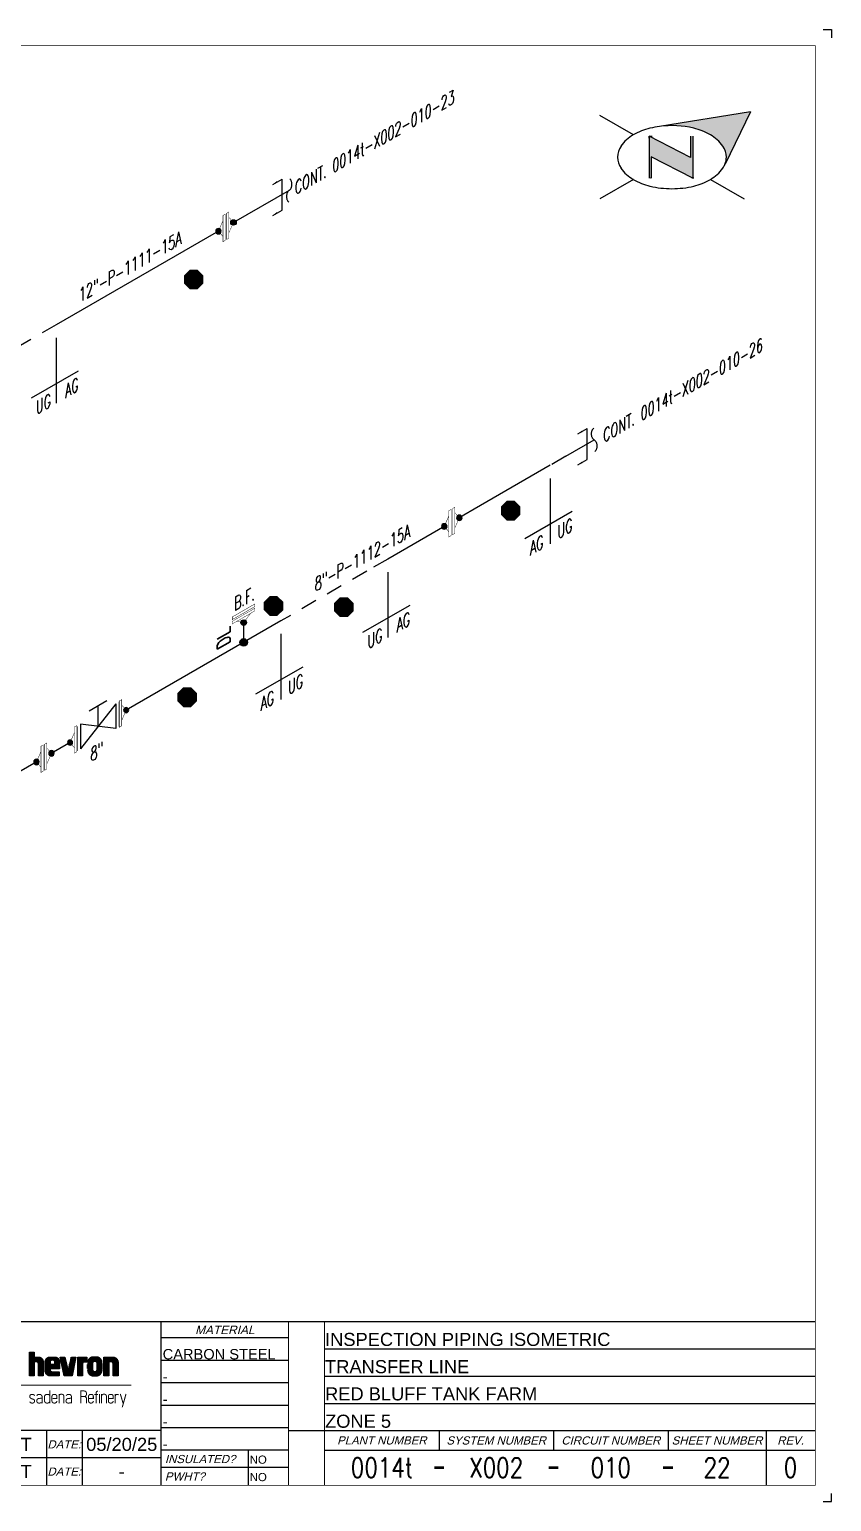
# Model space of a CAD drawing. Header units: inches. Extents: x 0.1 to 17.4, y 0.1 to 11.4.
# Drawn here: x 11.24 to 17.38, y 0.12 to 11.37 of the extents above; entities that cross this region are included whole.
import ezdxf
from ezdxf.enums import TextEntityAlignment as Align

# ---------------------------------------------------------------- set-up
doc = ezdxf.new("R2010")
doc.units = ezdxf.units.IN
doc.header["$MEASUREMENT"] = 0
doc.linetypes.add('HIDDEN2', pattern=[0.1875, 0.125, -0.0625])
for name, color, linetype in [('3', 1, 'Continuous'), ('BORDER', 3, 'Continuous'), ('BORDERTEXT', 7, 'Continuous'), ('COMP', 1, 'Continuous'), ('Continuation', 7, 'Continuous'), ('DL', 20, 'Continuous'), ('FITTINGS', 4, 'Continuous'), ('LOGO', 8, 'Continuous'), ('PART_PCML', 7, 'Continuous'), ('PIPE-ANNO', 150, 'HIDDEN2'), ('TEXT', 7, 'Continuous'), ('UNAS.PIPE', 251, 'Continuous'), ('WELD POINTS', 41, 'Continuous'), ('Welds', 7, 'Continuous')]:
    doc.layers.add(name, color=color, linetype=linetype)
doc.layers.add('PIPE', color=7, linetype='Continuous', lineweight=30)
doc.styles.add('FEASStandard', font='arial.ttf')
doc.styles.add('ISO30', font='simplex.shx', dxfattribs={"width": 0.85, "oblique": 30, "height": 0.075})
doc.styles.add('PART_Standard', font='romans', dxfattribs={"width": 0.8, "height": 0.09})
doc.styles.add('Richmond', font='arial.ttf')
doc.styles.add('SIMPLEX', font='ROMANS')
doc.dimstyles.new('Richmond', dxfattribs={"dimtxt": 0.18, "dimasz": 0.18, "dimexe": 0.18, "dimexo": 0.0625, "dimgap": 0.09, "dimtad": 0, "dimtih": 1, "dimtoh": 1, "dimdec": 4, "dimzin": 0, "dimdsep": 46, "dimtxsty": 'Richmond', "dimcen": 0.09, "dimadec": 0, "dimazin": 0, "dimtfac": 1, "dimtdec": 4, "dimtofl": 0, "dimtmove": 0, "dimatfit": 3, "dimfxl": 1, "dimtolj": 1, "dimtzin": 0, "dimarcsym": 0})

# ---------------------------------------------------------------- blocks, each defined once
blk = doc.blocks.new('north2')
at = {"layer": 'BORDER'}
for points in [[(-0.706, -0.767, -0.156851), (-0.679, -0.851, -0.095667), (-0.689, -0.905), (-0.495, -0.504), (-1.19, -0.617, -0.092194), (-0.928, -0.631, -0.072341), (-0.801, -0.681, -0.106617)], [(-0.938, -1.011), (-0.936, -1.009), (-0.936, -0.691), (-0.952, -0.691), (-0.952, -0.853), (-1.27, -0.691), (-1.27, -0.707), (-1.27, -1.012), (-1.254, -1.012), (-1.254, -0.849)]]:
    blk.add_hatch(color=7, dxfattribs=at).paths.add_polyline_path(points)
at = {"layer": 'BORDER', "color": 7}
for p, q in [((-1.389, -0.681), (-1.646, -0.533)), ((-0.495, -0.504), (-1.19, -0.617)), ((-0.495, -0.504), (-0.689, -0.905)), ((-1.27, -0.691), (-1.27, -1.012)), ((-0.952, -0.853), (-1.27, -0.691)), ((-1.27, -0.707), (-1.27, -0.691)), ((-1.262, -0.691), (-1.246, -0.691)), ((-0.952, -0.691), (-0.952, -0.853)), ((-0.936, -0.691), (-0.936, -1.012)), ((-0.936, -1.012), (-1.254, -0.849)), ((-1.254, -0.849), (-1.254, -1.012)), ((-1.26, -1.011), (-1.262, -1.009)), ((-0.928, -1.012), (-0.944, -1.012)), ((-1.389, -1.021), (-1.646, -1.169)), ((-0.801, -1.021), (-0.544, -1.169))]:
    blk.add_line(p, q, dxfattribs=at)
for centre, radius, start, end in [((-1.152, -1.093), 0.476, 103.4495, 120), ((-1.095, -1.329), 0.719, 97.6203, 103.4495), ((-1.095, -1.329), 0.719, 76.5505, 97.6203), ((-1.039, -1.093), 0.476, 60, 76.5505), ((-1.367, -0.851), 0.144, 144.3429, 180), ((-1.238, -0.944), 0.304, 120, 144.3429), ((-0.953, -0.944), 0.304, 35.6571, 60), ((-0.823, -0.851), 0.144, 360, 35.6571), ((-1.367, -0.851), 0.144, 180, 215.6571), ((-0.823, -0.851), 0.144, 337.5796, 360), ((-1.238, -0.758), 0.304, 215.6571, 240), ((-0.953, -0.758), 0.304, 300, 324.3429), ((-0.823, -0.851), 0.144, 324.3429, 337.5547), ((-1.152, -0.609), 0.476, 240, 256.5505), ((-1.095, -0.373), 0.719, 256.5505, 270), ((-1.095, -0.373), 0.719, 270, 283.4495), ((-1.039, -0.609), 0.476, 283.4495, 300)]:
    blk.add_arc(centre, radius, start, end, dxfattribs=at)
blk = doc.blocks.new('A$C6804a2e5')
blk.add_blockref('north2', (0, 0))
blk = doc.blocks.new('A$C860dd1f6')
at = {"layer": 'PIPE'}
blk.add_blockref('A$C6804a2e5', (0, 0), dxfattribs=at)
blk = doc.blocks.new('Border')
at = {"layer": 'BORDER'}
for p, q in [((13.225, 1.375), (12.25, 1.375)), ((13.5, 1.292), (17.25, 1.292)), ((13.225, 1.203), (12.25, 1.203)), ((13.225, 1.032), (12.25, 1.032)), ((13.5, 1.083), (17.25, 1.083)), ((13.225, 0.86), (12.25, 0.86)), ((13.5, 0.875), (17.25, 0.875)), ((13.225, 0.689), (12.25, 0.689)), ((12.25, 0.667), (10.375, 0.667)), ((11.375, 0.667), (11.375, 0.25)), ((11.65, 0.25), (11.65, 0.667)), ((14.375, 0.667), (14.375, 0.517)), ((15.25, 0.667), (15.25, 0.517)), ((16.125, 0.667), (16.125, 0.517)), ((16.875, 0.667), (16.875, 0.25)), ((12.25, 0.458), (10.375, 0.458)), ((13.225, 0.517), (12.25, 0.517)), ((12.917, 0.517), (12.917, 0.25)), ((13.5, 0.517), (17.25, 0.517)), ((13.225, 0.384), (12.25, 0.384))]:
    blk.add_line(p, q, dxfattribs=at)
at = {"layer": 'BORDER', "const_width": 0.005}
blk.add_lwpolyline([(0.25, 0.25), (17.25, 0.25), (17.25, 11.25), (0.25, 11.25)], close=True, dxfattribs=at)
at = {"layer": 'BORDER', "const_width": 0.00833}
for points in [[(17.25, 1.5), (0.25, 1.5)], [(12.25, 0.25), (12.25, 1.5)], [(13.225, 0.25), (13.225, 1.5)], [(13.5, 0.25), (13.5, 1.5)], [(13.225, 0.667), (17.25, 0.667)]]:
    blk.add_lwpolyline(points, dxfattribs=at)
at = {"layer": 'BORDERTEXT'}
blk.add_line((16.113, 0.384), (16.125, 0.384), dxfattribs=at)
at = {"layer": 'BORDERTEXT', "const_width": 0.0208}
for points in [[(14.338, 0.384), (14.412, 0.384)], [(15.212, 0.384), (15.287, 0.384)], [(16.087, 0.384), (16.163, 0.384)]]:
    blk.add_lwpolyline(points, dxfattribs=at)
at = {"layer": 'LOGO'}
for p, q in [((11.246, 1.086), (11.246, 1.266)), ((11.249, 1.086), (11.249, 1.266)), ((11.252, 1.086), (11.252, 1.266)), ((11.255, 1.086), (11.255, 1.266)), ((11.258, 1.086), (11.258, 1.266)), ((11.261, 1.086), (11.261, 1.266)), ((11.264, 1.086), (11.264, 1.266)), ((11.268, 1.086), (11.268, 1.266)), ((11.271, 1.086), (11.271, 1.266)), ((11.274, 1.086), (11.274, 1.266)), ((11.277, 1.086), (11.277, 1.266)), ((11.28, 1.086), (11.28, 1.266)), ((11.283, 1.194), (11.283, 1.229)), ((11.286, 1.194), (11.286, 1.229)), ((11.289, 1.194), (11.289, 1.229)), ((11.293, 1.194), (11.293, 1.229)), ((11.296, 1.194), (11.296, 1.229)), ((11.299, 1.194), (11.299, 1.229)), ((11.302, 1.193), (11.302, 1.229)), ((11.305, 1.192), (11.305, 1.229)), ((11.308, 1.19), (11.308, 1.229)), ((11.311, 1.186), (11.311, 1.229)), ((11.314, 1.086), (11.314, 1.229)), ((11.318, 1.086), (11.318, 1.229)), ((11.321, 1.086), (11.321, 1.229)), ((11.324, 1.086), (11.324, 1.228)), ((11.327, 1.086), (11.327, 1.227)), ((11.33, 1.086), (11.33, 1.226)), ((11.333, 1.086), (11.333, 1.224)), ((11.336, 1.086), (11.336, 1.221)), ((11.339, 1.086), (11.339, 1.219)), ((11.343, 1.086), (11.343, 1.215)), ((11.346, 1.086), (11.346, 1.21)), ((11.349, 1.086), (11.349, 1.2)), ((11.368, 1.111), (11.368, 1.204)), ((11.371, 1.104), (11.371, 1.211)), ((11.374, 1.099), (11.374, 1.216)), ((11.377, 1.096), (11.377, 1.219)), ((11.38, 1.093), (11.38, 1.222)), ((11.383, 1.091), (11.383, 1.224)), ((11.386, 1.089), (11.386, 1.226)), ((11.389, 1.088), (11.389, 1.227)), ((11.393, 1.087), (11.393, 1.228)), ((11.396, 1.086), (11.396, 1.229)), ((11.399, 1.086), (11.399, 1.229)), ((11.402, 1.139), (11.402, 1.229)), ((11.402, 1.086), (11.402, 1.132)), ((11.405, 1.2), (11.405, 1.229)), ((11.405, 1.139), (11.405, 1.174)), ((11.408, 1.202), (11.408, 1.229)), ((11.408, 1.139), (11.408, 1.174)), ((11.411, 1.204), (11.411, 1.229)), ((11.411, 1.139), (11.411, 1.174)), ((11.414, 1.205), (11.414, 1.229)), ((11.414, 1.139), (11.414, 1.174)), ((11.418, 1.205), (11.418, 1.229)), ((11.418, 1.139), (11.418, 1.174)), ((11.421, 1.205), (11.421, 1.229)), ((11.421, 1.139), (11.421, 1.174)), ((11.424, 1.205), (11.424, 1.229)), ((11.424, 1.139), (11.424, 1.174)), ((11.427, 1.205), (11.427, 1.229)), ((11.427, 1.139), (11.427, 1.174)), ((11.43, 1.204), (11.43, 1.229)), ((11.43, 1.139), (11.43, 1.174)), ((11.433, 1.202), (11.433, 1.229)), ((11.433, 1.139), (11.433, 1.174)), ((11.436, 1.199), (11.436, 1.229)), ((11.436, 1.139), (11.436, 1.174)), ((11.439, 1.139), (11.439, 1.229)), ((11.443, 1.139), (11.443, 1.229)), ((11.446, 1.139), (11.446, 1.229)), ((11.449, 1.139), (11.449, 1.228)), ((11.452, 1.139), (11.452, 1.227)), ((11.455, 1.139), (11.455, 1.225)), ((11.458, 1.139), (11.458, 1.223)), ((11.461, 1.139), (11.461, 1.221)), ((11.464, 1.139), (11.464, 1.218)), ((11.468, 1.139), (11.468, 1.214)), ((11.471, 1.139), (11.471, 1.208)), ((11.474, 1.139), (11.474, 1.196)), ((11.483, 1.216), (11.483, 1.229)), ((11.486, 1.201), (11.486, 1.229)), ((11.489, 1.186), (11.489, 1.229)), ((11.493, 1.171), (11.493, 1.229)), ((11.496, 1.156), (11.496, 1.229)), ((11.499, 1.141), (11.499, 1.229)), ((11.502, 1.126), (11.502, 1.229)), ((11.505, 1.111), (11.505, 1.229)), ((11.508, 1.096), (11.508, 1.229)), ((11.511, 1.086), (11.511, 1.229)), ((11.514, 1.086), (11.514, 1.229)), ((11.518, 1.086), (11.518, 1.224)), ((11.521, 1.086), (11.521, 1.209)), ((11.524, 1.086), (11.524, 1.195)), ((11.527, 1.086), (11.527, 1.181)), ((11.53, 1.086), (11.53, 1.167)), ((11.533, 1.086), (11.533, 1.153)), ((11.536, 1.086), (11.536, 1.138)), ((11.543, 1.086), (11.543, 1.133)), ((11.546, 1.086), (11.546, 1.146)), ((11.549, 1.086), (11.549, 1.16)), ((11.552, 1.086), (11.552, 1.174)), ((11.555, 1.086), (11.555, 1.187)), ((11.558, 1.086), (11.558, 1.201)), ((11.561, 1.086), (11.561, 1.215)), ((11.564, 1.086), (11.564, 1.228)), ((11.568, 1.086), (11.568, 1.229)), ((11.571, 1.089), (11.571, 1.229)), ((11.574, 1.104), (11.574, 1.229)), ((11.577, 1.119), (11.577, 1.229)), ((11.58, 1.134), (11.58, 1.229)), ((11.583, 1.149), (11.583, 1.229)), ((11.586, 1.163), (11.586, 1.229)), ((11.589, 1.178), (11.589, 1.229)), ((11.593, 1.193), (11.593, 1.229)), ((11.596, 1.208), (11.596, 1.229)), ((11.599, 1.222), (11.599, 1.229)), ((11.614, 1.086), (11.614, 1.229)), ((11.618, 1.086), (11.618, 1.229)), ((11.621, 1.086), (11.621, 1.229)), ((11.624, 1.086), (11.624, 1.229)), ((11.627, 1.086), (11.627, 1.229)), ((11.63, 1.086), (11.63, 1.229)), ((11.633, 1.086), (11.633, 1.229)), ((11.636, 1.086), (11.636, 1.229)), ((11.639, 1.086), (11.639, 1.229)), ((11.643, 1.086), (11.643, 1.229)), ((11.646, 1.086), (11.646, 1.229)), ((11.649, 1.086), (11.649, 1.229)), ((11.652, 1.183), (11.652, 1.229)), ((11.655, 1.187), (11.655, 1.229)), ((11.658, 1.189), (11.658, 1.229)), ((11.661, 1.19), (11.661, 1.229)), ((11.664, 1.191), (11.664, 1.229)), ((11.668, 1.191), (11.668, 1.229)), ((11.671, 1.191), (11.671, 1.229)), ((11.674, 1.191), (11.674, 1.229)), ((11.677, 1.191), (11.677, 1.229)), ((11.68, 1.191), (11.68, 1.229)), ((11.683, 1.191), (11.683, 1.229)), ((11.689, 1.143), (11.689, 1.173)), ((11.693, 1.115), (11.693, 1.201)), ((11.696, 1.107), (11.696, 1.208)), ((11.699, 1.103), (11.699, 1.213)), ((11.702, 1.099), (11.702, 1.216)), ((11.705, 1.096), (11.705, 1.22)), ((11.708, 1.093), (11.708, 1.222)), ((11.711, 1.092), (11.711, 1.224)), ((11.714, 1.09), (11.714, 1.225)), ((11.718, 1.088), (11.718, 1.227)), ((11.721, 1.087), (11.721, 1.228)), ((11.724, 1.087), (11.724, 1.229)), ((11.727, 1.185), (11.727, 1.229)), ((11.727, 1.086), (11.727, 1.13)), ((11.73, 1.19), (11.73, 1.229)), ((11.733, 1.193), (11.733, 1.229)), ((11.736, 1.194), (11.736, 1.229)), ((11.739, 1.195), (11.739, 1.229)), ((11.743, 1.195), (11.743, 1.229)), ((11.746, 1.195), (11.746, 1.229)), ((11.749, 1.195), (11.749, 1.229)), ((11.752, 1.195), (11.752, 1.229)), ((11.755, 1.193), (11.755, 1.229)), ((11.758, 1.191), (11.758, 1.229)), ((11.761, 1.187), (11.761, 1.229)), ((11.761, 1.086), (11.761, 1.129)), ((11.764, 1.087), (11.764, 1.229)), ((11.768, 1.087), (11.768, 1.228)), ((11.771, 1.088), (11.771, 1.227)), ((11.774, 1.089), (11.774, 1.226)), ((11.777, 1.091), (11.777, 1.224)), ((11.78, 1.093), (11.78, 1.222)), ((11.783, 1.095), (11.783, 1.22)), ((11.786, 1.098), (11.786, 1.217)), ((11.789, 1.102), (11.789, 1.214)), ((11.793, 1.106), (11.793, 1.209)), ((11.796, 1.113), (11.796, 1.202)), ((11.799, 1.131), (11.799, 1.184)), ((11.814, 1.086), (11.814, 1.229)), ((11.818, 1.086), (11.818, 1.229)), ((11.821, 1.086), (11.821, 1.229)), ((11.824, 1.086), (11.824, 1.229)), ((11.827, 1.086), (11.827, 1.229)), ((11.83, 1.086), (11.83, 1.229)), ((11.833, 1.086), (11.833, 1.229)), ((11.836, 1.086), (11.836, 1.229)), ((11.839, 1.086), (11.839, 1.229)), ((11.843, 1.086), (11.843, 1.229)), ((11.846, 1.086), (11.846, 1.229)), ((11.849, 1.086), (11.849, 1.229)), ((11.852, 1.194), (11.852, 1.229)), ((11.855, 1.194), (11.855, 1.229)), ((11.858, 1.194), (11.858, 1.229)), ((11.861, 1.194), (11.861, 1.229)), ((11.864, 1.194), (11.864, 1.229)), ((11.868, 1.194), (11.868, 1.229)), ((11.871, 1.193), (11.871, 1.229)), ((11.874, 1.193), (11.874, 1.229)), ((11.877, 1.191), (11.877, 1.229)), ((11.88, 1.188), (11.88, 1.229)), ((11.883, 1.184), (11.883, 1.229)), ((11.886, 1.086), (11.886, 1.229)), ((11.889, 1.086), (11.889, 1.228)), ((11.893, 1.086), (11.893, 1.228)), ((11.896, 1.086), (11.896, 1.226)), ((11.899, 1.086), (11.899, 1.225)), ((11.902, 1.086), (11.902, 1.223)), ((11.905, 1.086), (11.905, 1.221)), ((11.908, 1.086), (11.908, 1.219)), ((11.911, 1.086), (11.911, 1.215)), ((11.914, 1.086), (11.914, 1.212)), ((11.918, 1.086), (11.918, 1.206)), ((11.921, 1.086), (11.921, 1.198)), ((11.405, 1.086), (11.405, 1.124)), ((11.408, 1.086), (11.408, 1.121)), ((11.411, 1.086), (11.411, 1.119)), ((11.414, 1.086), (11.414, 1.118)), ((11.418, 1.086), (11.418, 1.117)), ((11.421, 1.086), (11.421, 1.117)), ((11.424, 1.086), (11.424, 1.117)), ((11.427, 1.086), (11.427, 1.117)), ((11.43, 1.086), (11.43, 1.117)), ((11.433, 1.086), (11.433, 1.117)), ((11.436, 1.086), (11.436, 1.117)), ((11.439, 1.086), (11.439, 1.117)), ((11.443, 1.086), (11.443, 1.117)), ((11.446, 1.086), (11.446, 1.117)), ((11.449, 1.086), (11.449, 1.117)), ((11.452, 1.086), (11.452, 1.117)), ((11.455, 1.086), (11.455, 1.117)), ((11.458, 1.086), (11.458, 1.117)), ((11.461, 1.086), (11.461, 1.117)), ((11.464, 1.086), (11.464, 1.117)), ((11.468, 1.086), (11.468, 1.117)), ((11.471, 1.086), (11.471, 1.117)), ((11.539, 1.086), (11.539, 1.124)), ((11.73, 1.086), (11.73, 1.125)), ((11.733, 1.086), (11.733, 1.122)), ((11.736, 1.086), (11.736, 1.121)), ((11.739, 1.086), (11.739, 1.12)), ((11.743, 1.086), (11.743, 1.12)), ((11.746, 1.086), (11.746, 1.12)), ((11.749, 1.086), (11.749, 1.12)), ((11.752, 1.086), (11.752, 1.121)), ((11.755, 1.086), (11.755, 1.122)), ((11.758, 1.086), (11.758, 1.124))]:
    blk.add_line(p, q, dxfattribs=at)
for points in [[(11.331, 1.225), (11.333, 1.224), (11.335, 1.223), (11.337, 1.221), (11.338, 1.22), (11.34, 1.218), (11.341, 1.216), (11.343, 1.215), (11.344, 1.213), (11.345, 1.211), (11.346, 1.209), (11.347, 1.207), (11.348, 1.205), (11.348, 1.203), (11.349, 1.2), (11.349, 1.198), (11.349, 1.196), (11.349, 1.194), (11.349, 1.086), (11.314, 1.086), (11.314, 1.177, 0.414214), (11.297, 1.194), (11.281, 1.194), (11.281, 1.086), (11.245, 1.086), (11.245, 1.266), (11.281, 1.266), (11.281, 1.229), (11.314, 1.229), (11.316, 1.229), (11.318, 1.229), (11.32, 1.229), (11.323, 1.228), (11.325, 1.228), (11.327, 1.227), (11.329, 1.226)], [(11.897, 1.226), (11.899, 1.225), (11.901, 1.224), (11.903, 1.223), (11.905, 1.221), (11.907, 1.22), (11.909, 1.218), (11.911, 1.216), (11.912, 1.214), (11.914, 1.213), (11.915, 1.211), (11.916, 1.209), (11.917, 1.206), (11.919, 1.204), (11.919, 1.202), (11.92, 1.2), (11.921, 1.197), (11.921, 1.195), (11.922, 1.192), (11.922, 1.19), (11.922, 1.188), (11.922, 1.086), (11.885, 1.086), (11.885, 1.177, 0.414214), (11.868, 1.194), (11.851, 1.194), (11.851, 1.086), (11.814, 1.086), (11.814, 1.229), (11.88, 1.229), (11.883, 1.229), (11.885, 1.229), (11.887, 1.229), (11.89, 1.228), (11.892, 1.228), (11.895, 1.227)]]:
    blk.add_lwpolyline(points, format="xyb", close=True, dxfattribs=at)
for points in [[(11.471, 1.086), (11.402, 1.086), (11.399, 1.086), (11.397, 1.086), (11.395, 1.086), (11.393, 1.087), (11.391, 1.088), (11.389, 1.088), (11.387, 1.089), (11.385, 1.09), (11.382, 1.091), (11.381, 1.093), (11.379, 1.094), (11.377, 1.095), (11.376, 1.097), (11.374, 1.099), (11.373, 1.101), (11.372, 1.102), (11.37, 1.104), (11.369, 1.106), (11.369, 1.108), (11.368, 1.111), (11.367, 1.113), (11.367, 1.115), (11.366, 1.117), (11.366, 1.119), (11.366, 1.121), (11.366, 1.194), (11.366, 1.196), (11.366, 1.198), (11.367, 1.2), (11.367, 1.203), (11.368, 1.205), (11.369, 1.207), (11.369, 1.209), (11.37, 1.211), (11.372, 1.213), (11.373, 1.215), (11.374, 1.216), (11.376, 1.218), (11.377, 1.22), (11.379, 1.221), (11.381, 1.223), (11.382, 1.224), (11.385, 1.225), (11.387, 1.226), (11.389, 1.227), (11.391, 1.228), (11.393, 1.228), (11.395, 1.229), (11.397, 1.229), (11.399, 1.229), (11.402, 1.229), (11.438, 1.229), (11.44, 1.229), (11.443, 1.229), (11.445, 1.229), (11.447, 1.228), (11.449, 1.228), (11.451, 1.227), (11.453, 1.226), (11.455, 1.225), (11.457, 1.224), (11.459, 1.223), (11.461, 1.221), (11.463, 1.22), (11.464, 1.218), (11.466, 1.216), (11.467, 1.215), (11.468, 1.213), (11.47, 1.211), (11.47, 1.209), (11.471, 1.207), (11.472, 1.205), (11.473, 1.203), (11.473, 1.2), (11.474, 1.198), (11.474, 1.196), (11.474, 1.194), (11.474, 1.139), (11.402, 1.139), (11.402, 1.139), (11.402, 1.133), (11.402, 1.132), (11.402, 1.13), (11.403, 1.129), (11.403, 1.127), (11.404, 1.126), (11.405, 1.125), (11.406, 1.123), (11.407, 1.122), (11.408, 1.121), (11.409, 1.12), (11.411, 1.119), (11.412, 1.119), (11.414, 1.118), (11.415, 1.117), (11.417, 1.117), (11.418, 1.117), (11.42, 1.117), (11.471, 1.117)], [(11.696, 1.209), (11.695, 1.206), (11.694, 1.204), (11.693, 1.202), (11.692, 1.2), (11.692, 1.197), (11.691, 1.195), (11.691, 1.192), (11.691, 1.19), (11.691, 1.188), (11.69, 1.187), (11.69, 1.187), (11.69, 1.186), (11.69, 1.186), (11.69, 1.185), (11.69, 1.185), (11.69, 1.184), (11.69, 1.184), (11.69, 1.183), (11.69, 1.183), (11.69, 1.182), (11.69, 1.182), (11.69, 1.181), (11.69, 1.181), (11.69, 1.18), (11.69, 1.18), (11.69, 1.179), (11.69, 1.179), (11.69, 1.178), (11.69, 1.178), (11.69, 1.177), (11.69, 1.177), (11.69, 1.176), (11.69, 1.176), (11.69, 1.175), (11.69, 1.175), (11.69, 1.174), (11.69, 1.174), (11.69, 1.173), (11.69, 1.173), (11.689, 1.172), (11.689, 1.172), (11.689, 1.171), (11.689, 1.171), (11.689, 1.17), (11.689, 1.17), (11.689, 1.169), (11.689, 1.169), (11.689, 1.168), (11.689, 1.168), (11.689, 1.167), (11.689, 1.167), (11.689, 1.166), (11.689, 1.166), (11.689, 1.165), (11.689, 1.165), (11.689, 1.164), (11.689, 1.164), (11.689, 1.163), (11.689, 1.163), (11.689, 1.162), (11.689, 1.162), (11.689, 1.161), (11.689, 1.16), (11.689, 1.16), (11.689, 1.16), (11.689, 1.159), (11.689, 1.159), (11.689, 1.158), (11.689, 1.157), (11.689, 1.157), (11.689, 1.157), (11.689, 1.156), (11.689, 1.156), (11.689, 1.155), (11.689, 1.155), (11.689, 1.154), (11.689, 1.154), (11.689, 1.153), (11.689, 1.153), (11.689, 1.152), (11.689, 1.151), (11.689, 1.151), (11.689, 1.151), (11.689, 1.15), (11.689, 1.15), (11.689, 1.149), (11.689, 1.148), (11.689, 1.148), (11.689, 1.148), (11.689, 1.147), (11.689, 1.147), (11.689, 1.146), (11.689, 1.146), (11.689, 1.145), (11.689, 1.145), (11.689, 1.144), (11.689, 1.144), (11.689, 1.143), (11.69, 1.142), (11.69, 1.142), (11.69, 1.141), (11.69, 1.141), (11.69, 1.141), (11.69, 1.14), (11.69, 1.139), (11.69, 1.139), (11.69, 1.138), (11.69, 1.138), (11.69, 1.138), (11.69, 1.137), (11.69, 1.136), (11.69, 1.136), (11.69, 1.135), (11.69, 1.135), (11.69, 1.134), (11.69, 1.134), (11.69, 1.133), (11.69, 1.133), (11.69, 1.132), (11.69, 1.132), (11.69, 1.131), (11.69, 1.131), (11.69, 1.13), (11.69, 1.13), (11.69, 1.129), (11.69, 1.129), (11.69, 1.129), (11.69, 1.128), (11.691, 1.127), (11.691, 1.128), (11.691, 1.125), (11.691, 1.123), (11.691, 1.12), (11.692, 1.118), (11.692, 1.116), (11.693, 1.113), (11.694, 1.111), (11.695, 1.109), (11.696, 1.107), (11.697, 1.105), (11.699, 1.103), (11.7, 1.101), (11.702, 1.099), (11.703, 1.097), (11.705, 1.095), (11.707, 1.094), (11.709, 1.093), (11.711, 1.091), (11.714, 1.09), (11.716, 1.089), (11.718, 1.088), (11.72, 1.088), (11.723, 1.087), (11.725, 1.086), (11.727, 1.086), (11.73, 1.086), (11.732, 1.086), (11.745, 1.086), (11.757, 1.086), (11.759, 1.086), (11.762, 1.086), (11.764, 1.086), (11.766, 1.087), (11.769, 1.088), (11.771, 1.088), (11.773, 1.089), (11.775, 1.09), (11.778, 1.091), (11.78, 1.093), (11.782, 1.094), (11.783, 1.095), (11.785, 1.097), (11.787, 1.099), (11.789, 1.101), (11.79, 1.103), (11.792, 1.105), (11.793, 1.107), (11.794, 1.109), (11.795, 1.111), (11.796, 1.113), (11.797, 1.116), (11.797, 1.118), (11.798, 1.12), (11.798, 1.123), (11.798, 1.125), (11.798, 1.128), (11.798, 1.127), (11.798, 1.128), (11.799, 1.129), (11.799, 1.13), (11.799, 1.13), (11.799, 1.131), (11.799, 1.132), (11.799, 1.133), (11.799, 1.133), (11.799, 1.134), (11.8, 1.135), (11.8, 1.136), (11.8, 1.136), (11.8, 1.137), (11.8, 1.138), (11.8, 1.139), (11.8, 1.139), (11.8, 1.14), (11.8, 1.141), (11.8, 1.142), (11.8, 1.142), (11.8, 1.143), (11.8, 1.144), (11.8, 1.145), (11.8, 1.146), (11.8, 1.146), (11.8, 1.147), (11.8, 1.148), (11.8, 1.148), (11.8, 1.149), (11.801, 1.15), (11.801, 1.151), (11.801, 1.151), (11.801, 1.152), (11.801, 1.153), (11.801, 1.154), (11.801, 1.155), (11.801, 1.155), (11.801, 1.156), (11.801, 1.157), (11.801, 1.157), (11.801, 1.158), (11.801, 1.159), (11.801, 1.16), (11.801, 1.16), (11.801, 1.161), (11.801, 1.162), (11.801, 1.163), (11.801, 1.164), (11.801, 1.165), (11.8, 1.165), (11.8, 1.166), (11.8, 1.167), (11.8, 1.168), (11.8, 1.168), (11.8, 1.169), (11.8, 1.17), (11.8, 1.17), (11.8, 1.171), (11.8, 1.172), (11.8, 1.173), (11.8, 1.174), (11.8, 1.174), (11.8, 1.175), (11.8, 1.176), (11.8, 1.177), (11.8, 1.177), (11.8, 1.178), (11.8, 1.179), (11.8, 1.179), (11.799, 1.18), (11.799, 1.181), (11.799, 1.182), (11.799, 1.182), (11.799, 1.183), (11.799, 1.184), (11.799, 1.185), (11.799, 1.186), (11.799, 1.186), (11.798, 1.187), (11.798, 1.188), (11.798, 1.19), (11.798, 1.192), (11.798, 1.195), (11.797, 1.197), (11.797, 1.2), (11.796, 1.202), (11.795, 1.204), (11.794, 1.206), (11.793, 1.209), (11.792, 1.211), (11.79, 1.213), (11.789, 1.214), (11.787, 1.216), (11.785, 1.218), (11.783, 1.22), (11.782, 1.221), (11.78, 1.223), (11.778, 1.224), (11.775, 1.225), (11.773, 1.226), (11.771, 1.227), (11.769, 1.228), (11.766, 1.228), (11.764, 1.229), (11.762, 1.229), (11.759, 1.229), (11.757, 1.229), (11.745, 1.229), (11.732, 1.229), (11.73, 1.229), (11.727, 1.229), (11.725, 1.229), (11.723, 1.228), (11.72, 1.228), (11.718, 1.227), (11.716, 1.226), (11.714, 1.225), (11.711, 1.224), (11.709, 1.223), (11.707, 1.221), (11.705, 1.22), (11.703, 1.218), (11.702, 1.216), (11.7, 1.214), (11.699, 1.213), (11.697, 1.211)], [(11.727, 1.186), (11.727, 1.184), (11.726, 1.183), (11.726, 1.182), (11.726, 1.18), (11.726, 1.135), (11.726, 1.133), (11.726, 1.132), (11.727, 1.131), (11.727, 1.13), (11.728, 1.128), (11.729, 1.127), (11.729, 1.126), (11.73, 1.125), (11.731, 1.124), (11.732, 1.123), (11.733, 1.122), (11.734, 1.121), (11.736, 1.121), (11.737, 1.121), (11.738, 1.12), (11.74, 1.12), (11.741, 1.12), (11.745, 1.12), (11.748, 1.12), (11.749, 1.12), (11.751, 1.12), (11.752, 1.121), (11.753, 1.121), (11.754, 1.121), (11.756, 1.122), (11.757, 1.123), (11.758, 1.124), (11.759, 1.125), (11.76, 1.126), (11.761, 1.127), (11.761, 1.128), (11.762, 1.13), (11.762, 1.131), (11.762, 1.132), (11.762, 1.133), (11.763, 1.135), (11.763, 1.18), (11.762, 1.182), (11.762, 1.183), (11.762, 1.184), (11.762, 1.186), (11.761, 1.187), (11.761, 1.188), (11.76, 1.189), (11.759, 1.19), (11.758, 1.191), (11.757, 1.192), (11.756, 1.193), (11.754, 1.194), (11.753, 1.194), (11.752, 1.195), (11.751, 1.195), (11.749, 1.195), (11.748, 1.195), (11.741, 1.195), (11.74, 1.195), (11.738, 1.195), (11.737, 1.195), (11.736, 1.194), (11.734, 1.194), (11.733, 1.193), (11.732, 1.192), (11.731, 1.191), (11.73, 1.19), (11.729, 1.189), (11.729, 1.188), (11.728, 1.187)]]:
    blk.add_lwpolyline(points, close=True, dxfattribs=at)
for points in [[(11.439, 1.174), (11.439, 1.191), (11.439, 1.192), (11.439, 1.194), (11.438, 1.195), (11.438, 1.196), (11.437, 1.198), (11.437, 1.199), (11.436, 1.2), (11.435, 1.201), (11.434, 1.202), (11.433, 1.202), (11.432, 1.203), (11.431, 1.204), (11.429, 1.204), (11.428, 1.205), (11.427, 1.205), (11.425, 1.205), (11.416, 1.205), (11.415, 1.205), (11.413, 1.205), (11.412, 1.204), (11.411, 1.204), (11.409, 1.203), (11.408, 1.202), (11.407, 1.202), (11.406, 1.201), (11.405, 1.2), (11.404, 1.199), (11.404, 1.198), (11.403, 1.196), (11.403, 1.195), (11.402, 1.194), (11.402, 1.192), (11.402, 1.191), (11.402, 1.174), (11.439, 1.174)], [(11.57, 1.086), (11.51, 1.086), (11.48, 1.229), (11.516, 1.229), (11.54, 1.121), (11.565, 1.229), (11.6, 1.229), (11.57, 1.086)], [(11.614, 1.086), (11.614, 1.229), (11.684, 1.229), (11.684, 1.191), (11.665, 1.191), (11.664, 1.191), (11.662, 1.19), (11.661, 1.19), (11.66, 1.19), (11.658, 1.189), (11.657, 1.189), (11.656, 1.188), (11.655, 1.187), (11.654, 1.186), (11.653, 1.185), (11.652, 1.184), (11.652, 1.182), (11.651, 1.181), (11.651, 1.18), (11.651, 1.179), (11.65, 1.177), (11.65, 1.176), (11.65, 1.086), (11.614, 1.086)]]:
    blk.add_lwpolyline(points, dxfattribs=at)
for points, const_width in [([(12.024, 1.015), (11.127, 1.015)], 0.00625), ([(11.4, 0.976), (11.4, 0.875)], 0.00773), ([(11.45, 0.913), (11.421, 0.913)], 0.00773), ([(11.471, 0.948), (11.471, 0.933)], 0.00773), ([(11.638, 0.974), (11.638, 0.875)], 0.00773), ([(11.729, 0.913), (11.7, 0.913)], 0.00773), ([(11.74, 0.944), (11.769, 0.944)], 0.00773), ([(11.781, 0.948), (11.781, 0.875)], 0.00773), ([(11.796, 0.948), (11.796, 0.933)], 0.00773), ([(11.881, 0.913), (11.852, 0.913)], 0.00773), ([(11.901, 0.948), (11.901, 0.875)], 0.00773), ([(11.939, 0.948), (11.961, 0.874)], 0.00773), ([(11.983, 0.948), (11.954, 0.845)], 0.00773)]:
    blk.add_lwpolyline(points, dxfattribs=dict(at, const_width=const_width))
for points, const_width in [([(11.284, 0.933), (11.284, 0.933, 0.313861), (11.269, 0.944), (11.262, 0.944, 0.414214), (11.247, 0.929), (11.247, 0.926, 0.265564), (11.262, 0.911), (11.273, 0.907, -0.288199), (11.284, 0.896), (11.284, 0.893, -0.414214), (11.269, 0.878), (11.262, 0.878, -0.313861), (11.247, 0.889), (11.247, 0.889)], 0.00773), ([(11.341, 0.915), (11.319, 0.913, 0.396573), (11.3, 0.895), (11.3, 0.891, 0.414214), (11.324, 0.878), (11.341, 0.881)], 0.00773), ([(11.301, 0.933), (11.301, 0.933, -0.313861), (11.316, 0.944), (11.327, 0.944, -0.382974), (11.341, 0.922), (11.341, 0.875, -0.382974)], 0.00773), ([(11.4, 0.933), (11.4, 0.933, 0.313861), (11.385, 0.944), (11.374, 0.944, 0.382974), (11.36, 0.922), (11.36, 0.9, 0.382974), (11.374, 0.878), (11.385, 0.878, 0.313861), (11.4, 0.889), (11.4, 0.889)], 0.00773), ([(11.454, 0.909), (11.454, 0.929, 0.414214), (11.439, 0.944), (11.432, 0.944, 0.414214), (11.417, 0.929), (11.417, 0.893, 0.414214), (11.432, 0.878), (11.439, 0.878, 0.414214), (11.454, 0.893), (11.454, 0.893)], 0.00773), ([(11.507, 0.875), (11.507, 0.93, 0.414214), (11.493, 0.945), (11.485, 0.945, 0.414214), (11.471, 0.93), (11.471, 0.875)], 0.00773), ([(11.565, 0.915), (11.544, 0.913, 0.396573), (11.524, 0.895), (11.524, 0.891, 0.414214), (11.548, 0.878), (11.565, 0.881)], 0.00773), ([(11.526, 0.933), (11.526, 0.933, -0.313861), (11.54, 0.944), (11.551, 0.944, -0.382974), (11.566, 0.922), (11.566, 0.875, -0.382974)], 0.00773), ([(11.642, 0.97), (11.663, 0.97, -0.414214), (11.68, 0.953), (11.68, 0.944, -0.414214), (11.663, 0.927), (11.642, 0.927)], 0.00773), ([(11.666, 0.927), (11.666, 0.927, -0.379119), (11.681, 0.912), (11.681, 0.875)], 0.00773), ([(11.733, 0.909), (11.733, 0.929, 0.414214), (11.718, 0.944), (11.711, 0.944, 0.414214), (11.697, 0.929), (11.697, 0.893, 0.414214), (11.711, 0.878), (11.718, 0.878, 0.414214), (11.733, 0.893), (11.733, 0.893)], 0.00773), ([(11.769, 0.969), (11.769, 0.969, 0.414214), (11.754, 0.955), (11.754, 0.875)], 0.00773), ([(11.779, 0.968, 1), (11.783, 0.968, 1)], 0.00387), ([(11.833, 0.875), (11.833, 0.93, 0.414214), (11.818, 0.945), (11.811, 0.945, 0.414214), (11.796, 0.93), (11.796, 0.875)], 0.00773), ([(11.885, 0.909), (11.885, 0.929, 0.414214), (11.87, 0.944), (11.863, 0.944, 0.414214), (11.848, 0.929), (11.848, 0.893, 0.414214), (11.863, 0.878), (11.87, 0.878, 0.414214), (11.885, 0.893), (11.885, 0.893)], 0.00773), ([(11.926, 0.94), (11.926, 0.94), (11.926, 0.94), (11.926, 0.94, 0.663975), (11.901, 0.929), (11.901, 0.929)], 0.00773)]:
    blk.add_lwpolyline(points, format="xyb", dxfattribs=dict(at, const_width=const_width))
at = {"layer": 'BORDERTEXT', "style": 'FEASStandard', "oblique": 15}
for s, height, p in [('MATERIAL', 0.065, (12.738, 1.437)), ('PLANT NUMBER', 0.0625, (13.938, 0.592)), ('SYSTEM NUMBER', 0.0625, (14.812, 0.592)), ('CIRCUIT NUMBER', 0.0625, (15.688, 0.592)), ('SHEET NUMBER', 0.0625, (16.5, 0.592)), ('REV.', 0.0625, (17.062, 0.592))]:
    blk.add_text(s, height=height, dxfattribs=at).set_placement(p, align=Align.MIDDLE)
for s, p in [('DATE:', (11.382, 0.562)), ('INSULATED?', (12.28, 0.45)), ('DATE:', (11.382, 0.354)), ('PWHT?', (12.28, 0.317))]:
    blk.add_text(s, height=0.0625, dxfattribs=at).set_placement(p, align=Align.MIDDLE_LEFT)
blk = doc.blocks.new('BORDER TEXT')
at = {"layer": 'BORDERTEXT'}
for tag, p, height, style in [('API_PIPE_CLASS', (5.464, 1.254), 0.08, 'Richmond'), ('MATERIAL1', (12.263, 1.211), 0.08, 'Richmond'), ('P&ID_#1', (0.25, 1.083), 0.0625, 'FEASStandard'), ('LINE_#1', (1.487, 1.083), 0.0625, 'FEASStandard'), ('CVX_PIPE_SPEC', (5.462, 1.093), 0.08, 'Richmond'), ('OP_TEMP', (5.169, 0.932), 0.08, 'Richmond'), ('MATERIAL2', (12.263, 1.04), 0.08, 'Richmond'), ('P&ID_#2', (0.25, 0.922), 0.0625, 'FEASStandard'), ('LINE_#2', (1.487, 0.922), 0.0625, 'FEASStandard'), ('MATERIAL3', (12.263, 0.868), 0.08, 'Richmond'), ('P&ID_#3', (0.25, 0.762), 0.0625, 'FEASStandard'), ('LINE_#3', (1.487, 0.762), 0.0625, 'FEASStandard'), ('FROM', (5.015, 0.772), 0.08, 'Richmond'), ('TO', (4.854, 0.611), 0.08, 'Richmond'), ('MATERIAL4', (12.263, 0.696), 0.08, 'Richmond'), ('P&ID_#4', (0.25, 0.601), 0.0625, 'FEASStandard'), ('LINE_#4', (1.487, 0.601), 0.0625, 'FEASStandard'), ('MATERIAL5', (12.263, 0.525), 0.08, 'Richmond'), ('P&ID_#5', (0.25, 0.44), 0.0625, 'FEASStandard'), ('LINE_#5', (1.487, 0.44), 0.0625, 'FEASStandard'), ('MISC', (4.979, 0.451), 0.08, 'Richmond'), ('INSULATION', (12.928, 0.414), 0.0625, 'FEASStandard'), ('P&ID_#6', (0.25, 0.28), 0.0625, 'FEASStandard'), ('LINE_#6', (1.487, 0.28), 0.0625, 'FEASStandard'), ('PWHT', (12.928, 0.281), 0.0625, 'FEASStandard')]:
    blk.add_attdef(tag, p, '', height=height, dxfattribs=dict(at, style=style))
at = {"layer": 'BORDERTEXT', "style": 'FEASStandard'}
for tag, p in [('DR.BY', (11.075, 0.562)), ('DR.BY_DATE', (11.95, 0.562)), ('CHK_BY', (11.075, 0.354)), ('CHK._BY_DATE', (11.95, 0.354))]:
    blk.add_attdef(tag, text='', height=0.1, dxfattribs=at).set_placement(p, align=Align.MIDDLE_CENTER)
at = {"layer": 'BORDERTEXT', "style": 'PART_Standard', "width": 0.8}
for tag, p in [('PLANT_NUMBER', (13.938, 0.384)), ('SYSTEM_NUMBER', (14.812, 0.384)), ('CIRCUIT_NUMBER', (15.688, 0.384)), ('SHEET_NUMBER', (16.5, 0.384)), ('REVISION', (17.062, 0.384))]:
    blk.add_attdef(tag, text='', height=0.15, dxfattribs=at).set_placement(p, align=Align.MIDDLE_CENTER)
blk = doc.blocks.new('Plant Info')
at = {"layer": 'BORDERTEXT', "style": 'FEASStandard'}
for tag, p in [('DWG_TYPE', (-0.633, -0.076)), ('SYSTEM_NAME', (-0.633, -0.284)), ('PLANT_NAME', (-0.633, -0.492)), ('ZONE', (-0.633, -0.701))]:
    blk.add_attdef(tag, p, '', height=0.1, dxfattribs=at)
blk = doc.blocks.new('*U91')
at = {"layer": 'PIPE-ANNO', "linetype": 'Continuous'}
for p, q in [((0, -0.1), (0, -0.6)), ((0.167, -0.354), (-0.193, -0.561))]:
    blk.add_line(p, q, dxfattribs=at)
at = {"layer": 'TEXT', "style": 'PART_Standard', "oblique": 30, "width": 0.8}
blk.add_attdef('SPEC230', text='', height=0.09, rotation=30, dxfattribs=at).set_placement((0.171, -0.501), align=Align.RIGHT)
blk.add_attdef('SPEC130', (-0.155, -0.69), '', height=0.09, rotation=30, dxfattribs=at)
blk = doc.blocks.new('A09')
at = {"layer": 'Welds'}
h = blk.add_hatch(color=256, dxfattribs=at)
h.dxf.hatch_style = 1
h.paths.add_polyline_path([(-0.03, 0, 1), (0.03, 0, 1)])
blk.add_circle((0, 0), 0.03, dxfattribs=at)
blk = doc.blocks.new('2_WELD_SINGLE_00')
at = {"linetype": 'ByBlock', "lineweight": -2}
h = blk.add_hatch(color=0, dxfattribs=at)
edge = h.paths.add_edge_path()
edge.add_arc((0, 0), 0.0286, 0, 360)
at = {"color": 0, "linetype": 'ByBlock', "lineweight": -2}
blk.add_circle((0, 0), 0.0286, dxfattribs=at)
blk = doc.blocks.new('3_VALVE_FLANGE_GATE_30')
at = {"color": 0, "linetype": 'ByBlock', "lineweight": -2}
blk.add_wipeout([(-0.162, -0.187), (-0.135, -0.172), (0, 0), (0.135, -0.016), (0.162, 0), (0.162, 0.187), (0.135, 0.172), (0, 0), (-0.135, 0.016), (-0.162, 0)], dxfattribs=at)
for p, q in [((0.135, 0.172), (-0.135, -0.172)), ((0.068, 0.195), (-0.068, 0.117)), ((0, 0), (0, 0.156)), ((0.135, 0.172), (0.135, -0.016)), ((0.162, 0.187), (0.162, 0)), ((-0.162, 0), (-0.162, -0.187)), ((-0.135, 0.016), (-0.135, -0.172)), ((0.135, -0.016), (-0.135, 0.016))]:
    blk.add_line(p, q, dxfattribs=at)
blk = doc.blocks.new('1_Text_30')
at = {"layer": 'TEXT', "style": 'PART_Standard', "oblique": 30, "width": 0.8}
blk.add_attdef('TEXT', (0, 0), '', height=0.09, rotation=30, dxfattribs=at)
blk = doc.blocks.new('AM9A04')
at = {"linetype": 'Continuous', "const_width": 0.01}
blk.add_lwpolyline([(0, -0.289), (0, 0.289), (-0.05, 0.318), (-0.05, -0.26)], close=True, dxfattribs=at)
at = {"const_width": 0.01}
blk.add_lwpolyline([(-0.05, -0.144), (-0.15, 0.087), (-0.05, 0.202)], dxfattribs=at)
blk = doc.blocks.new('*U72')
blk.add_wipeout([(0.052, -0.03), (0.017, -0.07), (0.017, -0.11), (0, -0.1), (0, 0.1), (0.017, 0.09), (0.017, 0.05)]).dxf.layer = 'COMP'
at = {"layer": '3', "xscale": 0.65, "yscale": 0.65, "zscale": 0.65}
blk.add_blockref('A09', (0.052, -0.03), dxfattribs=at)
at = {"layer": 'COMP', "xscale": 0.3466300616258731, "yscale": 0.3466300616258731, "zscale": 0.3466300616258731, "rotation": 180}
blk.add_blockref('AM9A04', (0, 0), dxfattribs=at)
blk = doc.blocks.new('*U92')
blk.add_wipeout([(-0.023, 0.113), (-0.023, 0.073), (-0.058, 0.033), (-0.023, -0.047), (-0.023, -0.087), (0.022, -0.113), (0.022, -0.073), (0.057, -0.033), (0.022, 0.047), (0.022, 0.087)])
at = {"linetype": 'Continuous', "const_width": 0.003}
blk.add_lwpolyline([(0.005, -0.103), (0.022, -0.113), (0.022, 0.087), (0.005, 0.097)], close=True, dxfattribs=at)
at = {"const_width": 0.003}
blk.add_lwpolyline([(0.022, 0.047), (0.057, -0.033), (0.022, -0.073)], dxfattribs=at)
at = {"xscale": 0.3466300616258731, "yscale": 0.3466300616258731, "zscale": 0.3466300616258731}
blk.add_blockref('AM9A04', (-0.006, 0.003), dxfattribs=at)
at = {"layer": 'Welds', "xscale": 0.7, "yscale": 0.7, "zscale": 0.7}
for p in [(-0.058, 0.033), (0.057, -0.033)]:
    blk.add_blockref('A09', p, dxfattribs=at)
blk = doc.blocks.new('1_BREAK-PIPE_PIPE_00')
at = {"color": 0, "linetype": 'ByBlock', "lineweight": -2}
for centre, major_axis in [((0.03, -0.092), (0, 0.101)), ((-0.03, 0.092), (0, -0.101))]:
    blk.add_ellipse(centre, major_axis=major_axis, ratio=0.711978, start_param=0.427466, end_param=3.141593, dxfattribs=at)
blk = doc.blocks.new('1_Tilde_00')
at = {"layer": 'PIPE-ANNO', "xscale": -0.5000000000000001, "yscale": 0.5, "zscale": 0.5}
blk.add_blockref('1_BREAK-PIPE_PIPE_00', (0, 0), dxfattribs=at)
blk = doc.blocks.new('1_Cont_30')
at = {"layer": 'Continuation', "style": 'PART_Standard', "oblique": 30, "width": 0.8}
blk.add_attdef('CONT', (0, 0), '', height=0.09, rotation=30, dxfattribs=at)
blk = doc.blocks.new('1_Cont_330')
at = {"layer": 'Continuation', "style": 'PART_Standard', "oblique": 330, "width": 0.8}
blk.add_attdef('CONT.', (0, 0), '', height=0.09, rotation=330, dxfattribs=at)
blk = doc.blocks.new('DL_Vert_330')
at = {"layer": 'DL', "style": 'ISO30', "oblique": 330, "width": 0.85}
blk.add_text('DL', height=0.1, rotation=90, dxfattribs=at).set_placement((0, 0))
blk = doc.blocks.new('PART_PCML')
blk.add_hatch(color=0).paths.add_polyline_path([(-0.07, -0.029), (-0.029, -0.07), (0.029, -0.07), (0.07, -0.029), (0.07, 0.029), (0.029, 0.07), (-0.029, 0.07), (-0.07, 0.029)])
at = {"color": 7, "const_width": 0.009}
blk.add_lwpolyline([(-0.07, 0.029), (-0.029, 0.07), (0.029, 0.07), (0.07, 0.029), (0.07, -0.029), (0.029, -0.07), (-0.029, -0.07), (-0.07, -0.029), (-0.07, 0.029), (-0.029, 0.07)], dxfattribs=at)
at = {"color": 18, "true_color": 0x000000}
blk.add_lwpolyline([(-0.029, 0.07), (-0.07, 0.029), (-0.07, -0.029), (-0.029, -0.07), (0.029, -0.07), (0.07, -0.029), (0.07, 0.029), (0.029, 0.07)], close=True, dxfattribs=at)
at = {"color": 7, "true_color": 0xffffff, "style": 'SIMPLEX', "width": 0.8, "flags": 1}
for tag, p in [('CIRCUIT', (-0.094, 0.089)), ('DM', (-0.053, -0.133)), ('TYPE', (-0.075, -0.204))]:
    blk.add_attdef(tag, p, '', height=0.0586, dxfattribs=at)
at = {"color": 7, "true_color": 0xffffff, "style": 'SIMPLEX', "width": 0.8}
blk.add_attdef('DMDISP', text='', height=0.0586, dxfattribs=at).set_placement((0, 0), align=Align.MIDDLE_CENTER)
blk = doc.blocks.new('*U89')
at = {"color": 20, "linetype": 'ByBlock', "ltscale": 0.7}
blk.add_line((0.054, 0.15), (0.054, -0.087), dxfattribs=at)
for points in [[(0.126, 0.191), (0.054, 0.15)], [(0.126, -0.046), (0.054, -0.087)]]:
    blk.add_leader(points, dimstyle='Richmond', override={"dimasz": 0.04, "dimgap": 0.09, "dimtad": 0}, dxfattribs=at)

msp = doc.modelspace()

# ---------------------------------------------------------------- linework, layer by layer
for p, q in [((17.312, 11.375), (17.375, 11.375)), ((17.375, 11.375), (17.375, 11.312)), ((17.312, 0.125), (17.375, 0.125)), ((17.375, 0.125), (17.375, 0.187))]:
    msp.add_line(p, q)
at = {"layer": 'COMP', "linetype": 'Continuous'}
for points, const_width in [([(12.795, 6.865), (12.968, 6.965), (12.968, 6.985), (12.795, 6.885)], 0.00347), ([(12.795, 6.852), (12.795, 6.832), (12.968, 6.932), (12.968, 6.952)], 0.003)]:
    msp.add_lwpolyline(points, close=True, dxfattribs=dict(at, const_width=const_width))
at = {"layer": 'COMP', "const_width": 0.003}
msp.add_lwpolyline([(12.934, 6.912), (12.882, 6.842), (12.83, 6.852)], dxfattribs=at)
at = {"layer": 'PIPE'}
for p, q in [((12.804, 9.9), (11.45, 9.118)), ((15.225, 8.044), (13.984, 7.327)), ((13.166, 6.855), (10.968, 5.586)), ((12.882, 6.691), (12.882, 6.842))]:
    msp.add_line(p, q, dxfattribs=at)
at = {"layer": 'PIPE', "linetype": 'HIDDEN2'}
for p, q in [((11.45, 9.118), (6.827, 6.448)), ((15.345, 8.113), (15.225, 8.044)), ((13.984, 7.327), (13.823, 7.235)), ((13.823, 7.235), (13.166, 6.855))]:
    msp.add_line(p, q, dxfattribs=at)
at = {"layer": 'UNAS.PIPE'}
for p, q in [((13.23, 10.145), (12.804, 9.9)), ((15.345, 8.113), (15.561, 8.238))]:
    msp.add_line(p, q, dxfattribs=at)

# ---------------------------------------------------------------- block references
for name, p, values in [('1_Text_30', (11.624, 9.286), {'TEXT': '12"-P-1111-15A'}), ('*U91', (11.45, 9.118), {'SPEC130': 'UG', 'SPEC230': 'AG'}), ('*U91', (15.225, 8.044), {'SPEC130': 'AG', 'SPEC230': 'UG'}), ('1_Text_30', (13.426, 7.077), {'TEXT': '8"-P-1112-15A'}), ('*U91', (13.984, 7.327), {'SPEC130': 'UG', 'SPEC230': 'AG'}), ('*U91', (13.166, 6.855), {'SPEC130': 'AG', 'SPEC230': 'UG'})]:
    msp.add_blockref(name, p).add_auto_attribs(values)
at = {"layer": 'BORDER'}
for name, p in [('Border', (0, 0)), ('A$C860dd1f6', (17.25, 11.25))]:
    msp.add_blockref(name, p, dxfattribs=at)
at = {"layer": 'BORDERTEXT'}
msp.add_blockref('Plant Info', (14.137, 1.39), dxfattribs=at).add_auto_attribs({'DWG_TYPE': 'INSPECTION PIPING ISOMETRIC', 'SYSTEM_NAME': 'TRANSFER LINE', 'PLANT_NAME': 'RED BLUFF TANK FARM', 'ZONE': 'ZONE 5'})
ref = msp.add_blockref('BORDER TEXT', (0, 0), dxfattribs=at)
ref.add_attrib('REVISION', '0', dxfattribs={"height": 0.15, "style": 'PART_Standard', "width": 0.8}).set_placement((17.062, 0.384), align=Align.MIDDLE_CENTER)
ref.add_attrib('SHEET_NUMBER', '22', dxfattribs={"height": 0.15, "style": 'PART_Standard', "width": 0.8}).set_placement((16.5, 0.384), align=Align.MIDDLE_CENTER)
ref.add_attrib('CIRCUIT_NUMBER', '010', dxfattribs={"height": 0.15, "style": 'PART_Standard', "width": 0.8}).set_placement((15.688, 0.384), align=Align.MIDDLE_CENTER)
ref.add_attrib('SYSTEM_NUMBER', 'X002', dxfattribs={"height": 0.15, "style": 'PART_Standard', "width": 0.8}).set_placement((14.812, 0.384), align=Align.MIDDLE_CENTER)
ref.add_attrib('PLANT_NUMBER', '0014t', dxfattribs={"height": 0.15, "style": 'PART_Standard', "width": 0.8}).set_placement((13.938, 0.384), align=Align.MIDDLE_CENTER)
ref.add_attrib('PWHT', 'NO', (12.928, 0.281), dxfattribs={"height": 0.0625, "style": 'FEASStandard'})
ref.add_attrib('INSULATION', 'NO', (12.928, 0.414), dxfattribs={"height": 0.0625, "style": 'FEASStandard'})
ref.add_attrib('MATERIAL5', '-', (12.263, 0.525), dxfattribs={"height": 0.08, "style": 'Richmond'})
ref.add_attrib('MATERIAL4', '-', (12.263, 0.696), dxfattribs={"height": 0.08, "style": 'Richmond'})
ref.add_attrib('MATERIAL3', '-', (12.263, 0.868), dxfattribs={"height": 0.08, "style": 'Richmond'})
ref.add_attrib('MATERIAL2', '-', (12.263, 1.04), dxfattribs={"height": 0.08, "style": 'Richmond'})
ref.add_attrib('MATERIAL1', 'CARBON STEEL', (12.263, 1.211), dxfattribs={"height": 0.08, "style": 'Richmond'})
ref.add_attrib('CHK._BY_DATE', '-', dxfattribs={"height": 0.1, "style": 'FEASStandard'}).set_placement((11.95, 0.354), align=Align.MIDDLE_CENTER)
ref.add_attrib('DR.BY_DATE', '05/20/25', dxfattribs={"height": 0.1, "style": 'FEASStandard'}).set_placement((11.95, 0.562), align=Align.MIDDLE_CENTER)
ref.add_attrib('CHK_BY', 'PART', dxfattribs={"height": 0.1, "style": 'FEASStandard'}).set_placement((11.075, 0.354), align=Align.MIDDLE_CENTER)
ref.add_attrib('DR.BY', 'PART', dxfattribs={"height": 0.1, "style": 'FEASStandard'}).set_placement((11.075, 0.562), align=Align.MIDDLE_CENTER)
at = {"layer": 'Continuation'}
msp.add_blockref('1_Cont_30', (15.63, 8.215), dxfattribs=at).add_auto_attribs({'CONT': 'CONT. 0014t-X002-010-26'})
at = {"layer": 'DL', "rotation": 180}
for p in [(13.23, 10.145), (15.561, 8.238)]:
    msp.add_blockref('*U89', p, dxfattribs=at)
at = {"layer": 'DL'}
msp.add_blockref('DL_Vert_330', (12.779, 6.681), dxfattribs=at)
at = {"layer": 'PART_PCML', "color": 13}
for p in [(12.5, 9.464), (14.922, 7.698), (13.11, 6.969), (13.648, 6.96), (12.45, 6.272)]:
    msp.add_blockref('PART_PCML', p, dxfattribs=at).add_auto_attribs({'DMDISP': '85A'})
at = {"layer": 'PIPE'}
ref = msp.add_blockref('1_Cont_330', (11.933, 9.387), dxfattribs=dict(at, xscale=-1))
ref.add_attrib('CONT.', 'CONT. 0014t-X002-010-23', dxfattribs={"layer": 'Continuation', "height": 0.09, "rotation": 30, "style": 'PART_Standard', "oblique": 30, "width": 0.8}).set_placement((13.251, 10.148), align=Align.MIDDLE_LEFT)
at = {"layer": 'PIPE-ANNO', "xscale": 0.5000000000000001, "yscale": 0.5000000000000001, "zscale": 0.5000000000000001, "rotation": 180}
msp.add_blockref('1_BREAK-PIPE_PIPE_00', (13.23, 10.145), dxfattribs=at)
at = {"layer": 'PIPE-ANNO', "rotation": 180}
msp.add_blockref('1_Tilde_00', (15.561, 8.238), dxfattribs=at)
at = {"layer": 'TEXT'}
msp.add_blockref('1_Text_30', (12.809, 6.929), dxfattribs=at).add_auto_attribs({'TEXT': 'B.F.'})
at = {"layer": 'WELD POINTS'}
msp.add_blockref('2_WELD_SINGLE_00', (12.882, 6.691), dxfattribs=at)
at = {"layer": 'Welds', "xscale": 0.7, "yscale": 0.7, "zscale": 0.7, "rotation": 300.0000000000001}
msp.add_blockref('A09', (12.882, 6.842), dxfattribs=at)

# ---------------------------------------------------------------- next in the draw order: block references
at = {"layer": 'COMP', "xscale": -1, "rotation": 180}
for p in [(14.473, 7.61), (11.356, 5.81)]:
    msp.add_blockref('*U92', p, dxfattribs=at)
at = {"layer": 'FITTINGS'}
msp.add_blockref('3_VALVE_FLANGE_GATE_30', (11.769, 6.049), dxfattribs=at)

# ---------------------------------------------------------------- next in the draw order: wipeouts: each hides what was drawn before it
msp.add_wipeout([(12.724, 9.753), (12.724, 9.793), (12.689, 9.833), (12.724, 9.913), (12.724, 9.953), (12.769, 9.98), (12.769, 9.94), (12.804, 9.9), (12.769, 9.82), (12.769, 9.78)]).dxf.layer = 'COMP'

# ---------------------------------------------------------------- next in the draw order: hatches: boundary and pattern name
at = {"layer": 'UNAS.PIPE'}
h = msp.add_hatch(color=256, dxfattribs=at)
h.dxf.hatch_style = 1
h.paths.add_polyline_path([(12.825, 9.9, 1), (12.783, 9.9, 1)])

# ---------------------------------------------------------------- next in the draw order: linework, layer by layer
at = {"layer": 'UNAS.PIPE', "linetype": 'Continuous', "const_width": 0.003}
msp.add_lwpolyline([(12.752, 9.97), (12.769, 9.98), (12.769, 9.78), (12.752, 9.77)], close=True, dxfattribs=at)
at = {"layer": 'UNAS.PIPE', "const_width": 0.003}
msp.add_lwpolyline([(12.769, 9.82), (12.804, 9.9), (12.769, 9.94)], dxfattribs=at)
at = {"layer": 'UNAS.PIPE'}
msp.add_circle((12.804, 9.9), 0.021, dxfattribs=at)

# ---------------------------------------------------------------- next in the draw order: block references
at = {"layer": 'COMP', "xscale": -0.3466300616258731, "yscale": 0.3466300616258731, "zscale": 0.3466300616258731, "rotation": 180}
msp.add_blockref('AM9A04', (12.741, 9.863), dxfattribs=at)
at = {"layer": 'COMP', "ltscale": 0.65, "xscale": -1, "rotation": 180}
msp.add_blockref('*U72', (11.932, 6.143), dxfattribs=at)
at = {"layer": 'COMP', "ltscale": 0.65, "xscale": -1}
msp.add_blockref('*U72', (11.607, 5.955), dxfattribs=at)
at = {"layer": 'TEXT'}
msp.add_blockref('1_Text_30', (11.712, 5.778), dxfattribs=at).add_auto_attribs({'TEXT': '8"'})
at = {"layer": 'Welds', "xscale": -0.7, "yscale": 0.7, "zscale": 0.7, "rotation": 180}
msp.add_blockref('A09', (12.689, 9.833), dxfattribs=at)

doc.saveas('drawing.dxf')
